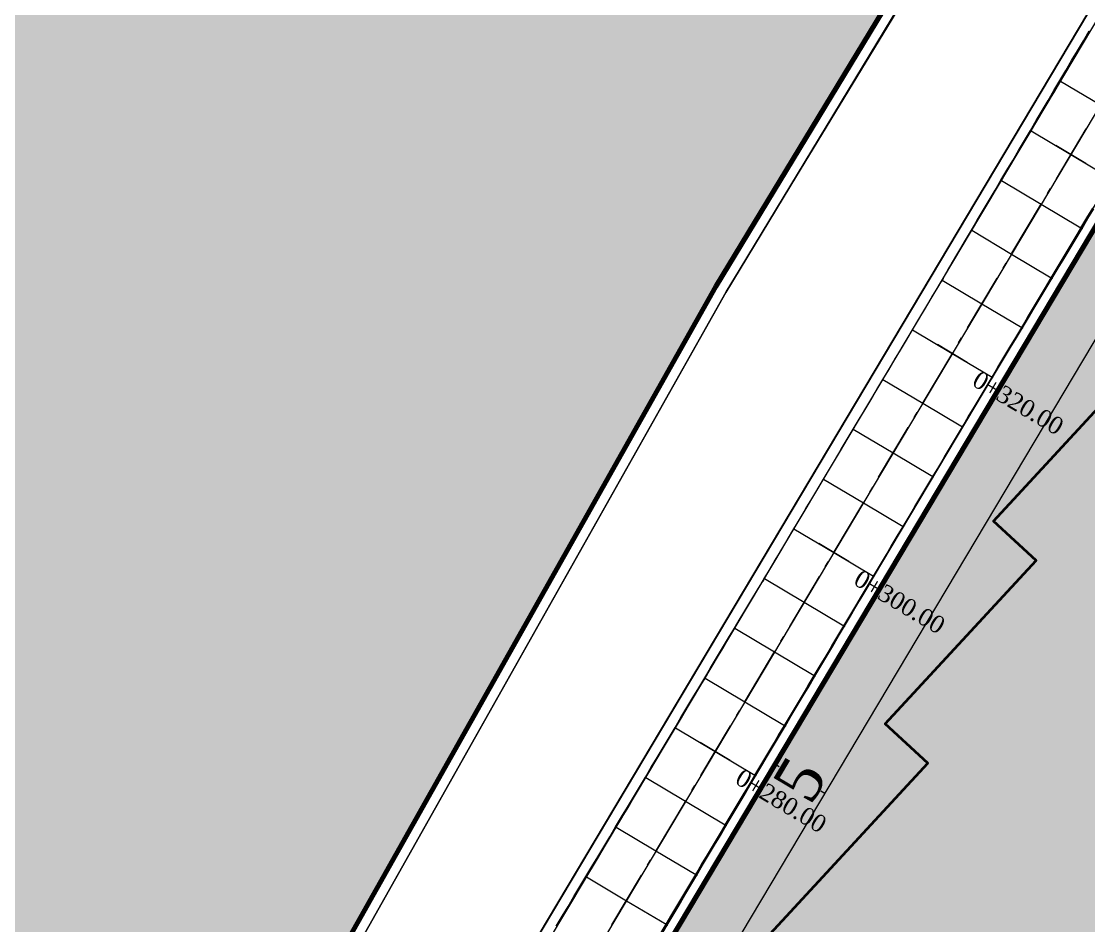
# Model space of a CAD drawing. Header units: metres. Extents: x 478603 to 489313, y 4282657 to 4289463.
# Drawn here: x 479898.4 to 479990.6, y 4286966.4 to 4287044.4 of the extents above; entities that cross this region are included whole.
import ezdxf

# ---------------------------------------------------------------- set-up
doc = ezdxf.new("R2010")
doc.units = ezdxf.units.M
for name, color, linetype, lineweight in [('ADAKENARI', 18, 'Continuous', 0), ('EKS_5', 5, 'Continuous', 0), ('EKSENLER', 3, 'Continuous', 0), ('HDA_5', 30, 'Continuous', 0), ('HDO_5', 30, 'Continuous', 0), ('KALDIRIM', 11, 'Continuous', 0), ('KDO_5', 150, 'Continuous', 20), ('KYA_5', 1, 'Continuous', 20), ('KYO_5', 1, 'Continuous', 20), ('PARSEL_ALAN', 254, 'Continuous', 0), ('PARSEL_SERA_ALAN', 9, 'Continuous', 40), ('PL_ALİNMAN', 1, 'Continuous', 0), ('PL_ENKESIT', 1, 'Continuous', 0), ('PL_KM', 4, 'Continuous', 0), ('PL_KMYAZI', 30, 'Continuous', 0), ('REFUJ', 63, 'Continuous', 0), ('REVIZE_ONERI_KAM_SNR', 9, 'Continuous', 0), ('ROL_CEPHE', 1, 'Continuous', 0), ('SEV_KYA_HDA', 3, 'Continuous', 0), ('SEV_KYO_HDO', 3, 'Continuous', 0), ('SEV_YKO_KDO', 3, 'Continuous', 0), ('SNR_PLANONAMAA', 233, 'Continuous', 0), ('SNR_YAPIYAK', 18, 'Continuous', 0), ('YKA_5', 33, 'Continuous', 0), ('YKO_5', 33, 'Continuous', 0)]:
    doc.layers.add(name, color=color, linetype=linetype, lineweight=lineweight)
doc.styles.get("Standard").update_dxf_attribs({"font": 'times.ttf'})

msp = doc.modelspace()

# ---------------------------------------------------------------- hatches: boundary and pattern name
at = {"layer": 'PARSEL_ALAN'}
msp.add_hatch(color=256, dxfattribs=at).paths.add_polyline_path([(479971.142, 4286804.883), (479900.346, 4286874.278), (480024.642, 4287082.966), (480032.451, 4287096.078), (480142.648, 4286990.601)])
at = {"layer": 'PARSEL_SERA_ALAN'}
msp.add_hatch(color=256, dxfattribs=at).paths.add_polyline_path([(479913.211, 4286882.18), (479926.237, 4286896.285), (479922.564, 4286899.677), (479935.59, 4286913.783), (479931.917, 4286917.175), (479951.456, 4286938.333), (479947.783, 4286941.725), (479960.809, 4286955.831), (479957.135, 4286959.223), (479976.674, 4286980.381), (479973.001, 4286983.773), (479986.027, 4286997.879), (479982.354, 4287001.271), (480001.893, 4287022.429), (479998.22, 4287025.821), (480011.246, 4287039.926), (480007.572, 4287043.319), (480027.111, 4287064.477), (480023.438, 4287067.869), (480036.464, 4287081.974), (480135.643, 4286990.385), (479972.818, 4286814.067), (479958.124, 4286827.636), (479906.698, 4286875.127)])
at = {"layer": 'REVIZE_ONERI_KAM_SNR'}
msp.add_hatch(color=256, dxfattribs=at).paths.add_polyline_path([(480391.367, 4287736.669), (479958.383, 4287021.549), (479846.658, 4286823.222), (479817.89, 4286807.315), (479678.542, 4286593.142), (479667.017, 4286563.363), (479171.867, 4285664.491), (479060.048, 4285423.503), (478955.18, 4285211.94), (478971.566, 4285181.441), (478973.577, 4285138.063), (478896.826, 4284994.408), (478884.265, 4284953.22), (478871.378, 4284822.15), (478829.635, 4284818.294), (478829.635, 4284859.395), (478806.788, 4284865.484), (478716.868, 4284674.346), (478705.555, 4284645.226), (478602.858, 4284697.153), (478665.092, 4284834.557), (478661.843, 4284859.589), (478721.272, 4284982.029), (478734.091, 4284989.859), (478857.784, 4285241.35), (478838.864, 4285277.85), (478831.672, 4285382.601), (478866.605, 4285387.386), (478882.649, 4285289.089), (479341.441, 4286225.895), (479492.419, 4286515.34), (479668.688, 4286852.714), (479834.72, 4287134.358), (480316.151, 4287820.508), (480353.749, 4287856.55), (480321.391, 4287969.422), (480358.639, 4287985.063), (480384.472, 4287906.347), (480463.863, 4288018.438), (480598.658, 4288207.438), (480775.091, 4288481.279), (480856.22, 4288581.77), (481195.87, 4289025.916), (481277.924, 4288967.093), (481191.325, 4288856.625), (480684.777, 4288177.967), (480420.914, 4287781.108), (480447.152, 4287667.529), (480456.56, 4287584.456), (480422.309, 4287581.553), (480417.605, 4287623.09), (480404.486, 4287679.879)])

# ---------------------------------------------------------------- linework, layer by layer
at = {"layer": 'ADAKENARI', "lineweight": 200}
for p, q in [((480391.367, 4287736.669), (479958.383, 4287021.549)), ((479861.071, 4286808.338), (480032.451, 4287096.078)), ((479958.383, 4287021.549), (479846.658, 4286823.222))]:
    msp.add_line(p, q, dxfattribs=at)
at = {"layer": 'EKS_5'}
for p in [(479989.03, 4287032.946, 945.206), (479986.471, 4287028.65, 945.496), (479983.912, 4287024.354, 945.786), (479981.354, 4287020.058, 946.074), (479978.795, 4287015.763, 946.279), (479976.237, 4287011.467, 946.349), (479973.678, 4287007.171, 946.285), (479971.119, 4287002.875, 946.089), (479968.561, 4286998.58, 945.843), (479966.002, 4286994.284, 945.597), (479963.444, 4286989.988, 945.351), (479960.885, 4286985.692, 945.106), (479958.327, 4286981.397, 944.86), (479955.768, 4286977.101, 944.614), (479953.209, 4286972.805, 944.368), (479950.651, 4286968.509, 944.123)]:
    msp.add_point(p, dxfattribs=at)
at = {"layer": 'EKSENLER'}
msp.add_line((480029.259, 4287100.49), (479857.298, 4286811.773), dxfattribs=at)
at = {"layer": 'HDA_5'}
msp.add_polyline3d([(479953.575, 4286965.604, 943.944), (479954.087, 4286966.463, 943.993), (479954.598, 4286967.322, 944.042), (479955.11, 4286968.181, 944.091), (479955.622, 4286969.04, 944.14), (479956.134, 4286969.899, 944.189), (479956.645, 4286970.758, 944.239), (479957.157, 4286971.618, 944.288), (479957.669, 4286972.477, 944.337), (479958.181, 4286973.336, 944.386), (479958.693, 4286974.195, 944.435), (479959.204, 4286975.054, 944.484), (479959.716, 4286975.913, 944.533), (479960.228, 4286976.772, 944.583), (479960.74, 4286977.631, 944.632), (479961.251, 4286978.491, 944.681), (479961.763, 4286979.35, 944.73), (479962.275, 4286980.209, 944.779), (479962.787, 4286981.068, 944.828), (479963.299, 4286981.927, 944.877), (479963.81, 4286982.786, 944.927), (479964.322, 4286983.645, 944.976), (479964.834, 4286984.504, 945.025), (479965.346, 4286985.363, 945.074), (479965.857, 4286986.223, 945.123), (479966.369, 4286987.082, 945.172), (479966.881, 4286987.941, 945.221), (479967.393, 4286988.8, 945.271), (479967.905, 4286989.659, 945.32), (479968.416, 4286990.518, 945.369), (479968.928, 4286991.377, 945.418), (479969.44, 4286992.236, 945.467), (479969.952, 4286993.096, 945.516), (479970.463, 4286993.955, 945.565), (479970.975, 4286994.814, 945.615), (479971.487, 4286995.673, 945.664), (479971.999, 4286996.532, 945.713), (479972.511, 4286997.391, 945.762), (479973.022, 4286998.25, 945.811), (479973.534, 4286999.109, 945.86), (479974.046, 4286999.968, 945.91), (479974.558, 4287000.828, 945.959), (479975.069, 4287001.687, 945.998), (479975.581, 4287002.546, 946.037), (479976.093, 4287003.405, 946.077), (479976.605, 4287004.264, 946.116), (479977.117, 4287005.123, 946.155), (479977.628, 4287005.982, 946.168), (479978.14, 4287006.841, 946.181), (479978.652, 4287007.701, 946.194), (479979.164, 4287008.56, 946.207), (479979.675, 4287009.419, 946.219), (479980.187, 4287010.278, 946.205), (479980.699, 4287011.137, 946.191), (479981.211, 4287011.996, 946.177), (479981.723, 4287012.855, 946.163), (479982.234, 4287013.714, 946.149), (479982.746, 4287014.573, 946.108), (479983.258, 4287015.433, 946.067), (479983.77, 4287016.292, 946.026), (479984.281, 4287017.151, 945.985), (479984.793, 4287018.01, 945.944), (479985.305, 4287018.869, 945.886), (479985.817, 4287019.728, 945.829), (479986.329, 4287020.587, 945.771), (479986.84, 4287021.446, 945.713), (479987.352, 4287022.306, 945.656), (479987.864, 4287023.165, 945.598), (479988.376, 4287024.024, 945.54), (479988.888, 4287024.883, 945.482), (479989.399, 4287025.742, 945.424), (479989.911, 4287026.601, 945.366), (479990.423, 4287027.46, 945.308), (479990.935, 4287028.319, 945.25)], dxfattribs=at)
for p in [(479989.911, 4287026.601, 945.366), (479987.352, 4287022.306, 945.656), (479984.793, 4287018.01, 945.944), (479982.234, 4287013.714, 946.149), (479979.675, 4287009.419, 946.219), (479977.117, 4287005.123, 946.155), (479974.558, 4287000.828, 945.959), (479971.999, 4286996.532, 945.713), (479969.44, 4286992.236, 945.467), (479966.881, 4286987.941, 945.221), (479964.322, 4286983.645, 944.976), (479961.763, 4286979.35, 944.73), (479959.204, 4286975.054, 944.484), (479956.645, 4286970.758, 944.239), (479954.087, 4286966.463, 943.993)]:
    msp.add_point(p, dxfattribs=at)
at = {"layer": 'HDO_5'}
for points in [[(479978.736, 4287023.499, 945.949), (479980.467, 4287026.406, 945.656), (479980.979, 4287027.265, 945.598), (479981.491, 4287028.125, 945.54), (479982.002, 4287028.984, 945.482), (479982.514, 4287029.843, 945.424), (479983.026, 4287030.702, 945.366), (479983.538, 4287031.561, 945.308), (479984.049, 4287032.42, 945.25), (479984.561, 4287033.279, 945.192), (479985.073, 4287034.139, 945.134), (479985.584, 4287034.998, 945.076), (479986.096, 4287035.857, 945.019), (479986.608, 4287036.716, 944.961), (479987.12, 4287037.575, 944.903), (479987.631, 4287038.434, 944.845), (479988.143, 4287039.294, 944.787), (479988.655, 4287040.153, 944.729), (479989.166, 4287041.012, 944.671), (479989.678, 4287041.871, 944.613), (479990.19, 4287042.73, 944.555), (479990.702, 4287043.589, 944.497)], [(479944.647, 4286966.265, 943.747), (479945.159, 4286967.125, 943.796), (479945.67, 4286967.984, 943.845), (479946.182, 4286968.843, 943.894), (479946.694, 4286969.702, 943.943), (479947.206, 4286970.561, 943.993), (479947.717, 4286971.42, 944.042), (479948.229, 4286972.28, 944.091), (479948.741, 4286973.139, 944.14), (479949.252, 4286973.998, 944.189), (479949.764, 4286974.857, 944.238), (479950.276, 4286975.716, 944.287), (479950.788, 4286976.575, 944.337), (479951.299, 4286977.434, 944.386), (479951.811, 4286978.294, 944.435), (479952.323, 4286979.153, 944.484), (479952.834, 4286980.012, 944.533), (479953.346, 4286980.871, 944.582), (479953.858, 4286981.73, 944.631), (479954.37, 4286982.589, 944.681), (479954.881, 4286983.449, 944.73), (479955.393, 4286984.308, 944.779), (479955.905, 4286985.167, 944.828), (479956.416, 4286986.026, 944.877), (479956.928, 4286986.885, 944.926), (479957.44, 4286987.744, 944.976), (479957.952, 4286988.603, 945.025), (479958.463, 4286989.463, 945.074), (479958.975, 4286990.322, 945.123), (479959.487, 4286991.181, 945.172), (479959.999, 4286992.04, 945.221), (479961.313, 4286994.248, 945.427)]]:
    msp.add_polyline3d(points, dxfattribs=at)
for p in [(479988.143, 4287039.294, 944.787), (479985.584, 4287034.998, 945.076), (479983.026, 4287030.702, 945.366), (479980.467, 4287026.406, 945.656), (479959.999, 4286992.04, 945.221), (479957.44, 4286987.744, 944.976), (479954.881, 4286983.449, 944.73), (479952.323, 4286979.153, 944.484), (479949.764, 4286974.857, 944.238), (479947.206, 4286970.561, 943.993)]:
    msp.add_point(p, dxfattribs=at)
at = {"layer": 'KALDIRIM'}
for p, q in [((479854.183, 4286814.36), (480371.622, 4287683.12)), ((480032.696, 4287098.443), (479860.413, 4286809.187))]:
    msp.add_line(p, q, dxfattribs=at)
at = {"layer": 'KDO_5'}
msp.add_polyline3d([(479962.481, 4286996.189, 945.509), (479962.44, 4286996.121, 945.488), (479962.405, 4286996.061, 945.471), (479962.386, 4286996.029, 945.461), (479962.413, 4286996.075, 945.448), (479962.565, 4286996.331, 945.372), (479962.948, 4286996.975, 945.382), (479963.456, 4286997.828, 945.396), (479964.008, 4286998.755, 945.41), (479964.571, 4286999.7, 945.426), (479965.123, 4287000.627, 945.44), (479965.651, 4287001.514, 945.467), (479966.163, 4287002.374, 945.492), (479966.669, 4287003.225, 945.518), (479967.175, 4287004.073, 945.543), (479967.681, 4287004.923, 945.568), (479968.191, 4287005.779, 945.604), (479968.702, 4287006.638, 945.639), (479969.214, 4287007.498, 945.675), (479969.727, 4287008.359, 945.711), (479970.239, 4287009.219, 945.746), (479970.752, 4287010.08, 945.762), (479971.265, 4287010.94, 945.778), (479971.777, 4287011.8, 945.793), (479972.288, 4287012.659, 945.809), (479972.798, 4287013.515, 945.824), (479973.305, 4287014.366, 945.84), (479973.811, 4287015.214, 945.855), (479974.318, 4287016.065, 945.87), (479974.83, 4287016.925, 945.886), (479975.357, 4287017.81, 945.902), (479975.912, 4287018.741, 945.906), (479976.476, 4287019.688, 945.91), (479977.029, 4287020.615, 945.914), (479977.537, 4287021.467, 945.918), (479977.917, 4287022.106, 945.921), (479978.062, 4287022.348, 945.955), (479978.078, 4287022.376, 945.959), (479978.048, 4287022.325, 945.967), (479978.001, 4287022.246, 945.978), (479977.948, 4287022.157, 945.991)], dxfattribs=at)
for p in [(479977.917, 4287022.106, 945.921), (479975.357, 4287017.81, 945.902), (479972.798, 4287013.515, 945.824), (479970.239, 4287009.219, 945.746), (479967.681, 4287004.923, 945.568), (479965.123, 4287000.627, 945.44), (479962.565, 4286996.331, 945.372)]:
    msp.add_point(p, dxfattribs=at)
at = {"layer": 'KYA_5'}
msp.add_polyline3d([(479953.674, 4286965.545, 945.091), (479954.185, 4286966.405, 945.134), (479954.694, 4286967.265, 945.153), (479955.203, 4286968.126, 945.173), (479955.712, 4286968.986, 945.192), (479956.222, 4286969.847, 945.212), (479956.731, 4286970.708, 945.231), (479957.24, 4286971.568, 945.257), (479957.75, 4286972.429, 945.282), (479958.26, 4286973.289, 945.307), (479958.769, 4286974.149, 945.333), (479959.279, 4286975.009, 945.358), (479959.79, 4286975.869, 945.392), (479960.3, 4286976.729, 945.425), (479960.811, 4286977.589, 945.459), (479961.321, 4286978.449, 945.493), (479961.832, 4286979.309, 945.527), (479962.342, 4286980.169, 945.56), (479962.853, 4286981.029, 945.594), (479963.363, 4286981.889, 945.627), (479963.873, 4286982.749, 945.661), (479964.384, 4286983.608, 945.695), (479964.894, 4286984.468, 945.729), (479965.405, 4286985.328, 945.764), (479965.915, 4286986.188, 945.799), (479966.426, 4286987.048, 945.834), (479966.937, 4286987.908, 945.868), (479967.447, 4286988.767, 945.904), (479967.958, 4286989.627, 945.94), (479968.469, 4286990.487, 945.976), (479968.98, 4286991.347, 946.012), (479969.49, 4286992.207, 946.048), (479969.999, 4286993.068, 946.057), (479970.507, 4286993.929, 946.066), (479971.015, 4286994.79, 946.075), (479971.523, 4286995.651, 946.084), (479972.031, 4286996.513, 946.093), (479972.54, 4286997.374, 946.11), (479973.049, 4286998.235, 946.127), (479973.558, 4286999.095, 946.144), (479974.067, 4286999.956, 946.16), (479974.576, 4287000.816, 946.177), (479975.087, 4287001.676, 946.211), (479975.599, 4287002.536, 946.245), (479976.11, 4287003.395, 946.278), (479976.622, 4287004.254, 946.312), (479977.133, 4287005.113, 946.346), (479977.644, 4287005.973, 946.351), (479978.155, 4287006.833, 946.357), (479978.666, 4287007.692, 946.363), (479979.177, 4287008.552, 946.369), (479979.689, 4287009.411, 946.375), (479980.202, 4287010.269, 946.388), (479980.716, 4287011.127, 946.401), (479981.23, 4287011.985, 946.415), (479981.744, 4287012.842, 946.428), (479982.26, 4287013.699, 946.442), (479982.776, 4287014.556, 946.462), (479983.293, 4287015.412, 946.482), (479983.81, 4287016.268, 946.502), (479984.328, 4287017.123, 946.523), (479984.845, 4287017.979, 946.543), (479985.362, 4287018.835, 946.539), (479985.878, 4287019.692, 946.536), (479986.395, 4287020.548, 946.532), (479986.911, 4287021.404, 946.529), (479987.427, 4287022.261, 946.525), (479987.941, 4287023.119, 946.492), (479988.455, 4287023.976, 946.459), (479988.969, 4287024.834, 946.425), (479989.483, 4287025.692, 946.392), (479989.996, 4287026.55, 946.359), (479990.511, 4287027.408, 946.337), (479991.025, 4287028.265, 946.315)], dxfattribs=at)
for p in [(479989.996, 4287026.55, 946.359), (479987.427, 4287022.261, 946.525), (479984.845, 4287017.979, 946.543), (479982.26, 4287013.699, 946.442), (479979.689, 4287009.411, 946.375), (479977.133, 4287005.113, 946.346), (479974.576, 4287000.816, 946.177), (479972.031, 4286996.513, 946.093), (479969.49, 4286992.207, 946.048), (479966.937, 4286987.908, 945.868), (479964.384, 4286983.608, 945.695), (479961.832, 4286979.309, 945.527), (479959.279, 4286975.009, 945.358), (479956.731, 4286970.708, 945.231), (479954.185, 4286966.405, 945.134)]:
    msp.add_point(p, dxfattribs=at)
at = {"layer": 'KYO_5'}
for points in [[(479977.948, 4287022.157, 945.991), (479978.447, 4287023.008, 945.964), (479978.947, 4287023.859, 945.938), (479979.447, 4287024.71, 945.911), (479979.947, 4287025.562, 945.885), (479980.45, 4287026.417, 945.858), (479980.956, 4287027.275, 945.835), (479981.465, 4287028.136, 945.813), (479981.974, 4287028.998, 945.79), (479982.484, 4287029.86, 945.767), (479982.993, 4287030.721, 945.744), (479983.502, 4287031.583, 945.724), (479984.011, 4287032.444, 945.704), (479984.519, 4287033.305, 945.684), (479985.027, 4287034.166, 945.664), (479985.536, 4287035.027, 945.644), (479986.044, 4287035.888, 945.629), (479986.551, 4287036.75, 945.614), (479987.059, 4287037.611, 945.6), (479987.567, 4287038.473, 945.585), (479988.076, 4287039.334, 945.57), (479988.585, 4287040.194, 945.531), (479989.096, 4287041.054, 945.491), (479989.606, 4287041.914, 945.451), (479990.116, 4287042.774, 945.411), (479990.626, 4287043.634, 945.371)], [(479944.591, 4286966.299, 944.402), (479945.103, 4286967.158, 944.44), (479945.615, 4286968.017, 944.479), (479946.128, 4286968.875, 944.517), (479946.641, 4286969.734, 944.556), (479947.154, 4286970.592, 944.594), (479947.668, 4286971.45, 944.609), (479948.183, 4286972.307, 944.625), (479948.698, 4286973.164, 944.64), (479949.213, 4286974.022, 944.655), (479949.727, 4286974.879, 944.67), (479950.241, 4286975.737, 944.698), (479950.755, 4286976.595, 944.726), (479951.268, 4286977.453, 944.753), (479951.782, 4286978.311, 944.781), (479952.295, 4286979.169, 944.809), (479952.808, 4286980.028, 944.848), (479953.321, 4286980.886, 944.887), (479953.833, 4286981.745, 944.926), (479954.346, 4286982.604, 944.965), (479954.858, 4286983.463, 945.004), (479955.369, 4286984.322, 945.059), (479955.879, 4286985.181, 945.114), (479956.39, 4286986.041, 945.169), (479956.901, 4286986.9, 945.224), (479957.414, 4286987.76, 945.279), (479957.929, 4286988.62, 945.29), (479958.446, 4286989.48, 945.301), (479958.962, 4286990.34, 945.312), (479959.478, 4286991.196, 945.324), (479959.989, 4286992.046, 945.335), (479960.492, 4286992.882, 945.37), (479960.991, 4286993.712, 945.405), (479961.488, 4286994.538, 945.439), (479961.985, 4286995.364, 945.474), (479962.481, 4286996.189, 945.509)]]:
    msp.add_polyline3d(points, dxfattribs=at)
for p in [(479988.076, 4287039.334, 945.57), (479985.536, 4287035.027, 945.644), (479982.993, 4287030.721, 945.744), (479980.45, 4287026.417, 945.858), (479959.989, 4286992.046, 945.335), (479957.414, 4286987.76, 945.279), (479954.858, 4286983.463, 945.004), (479952.295, 4286979.169, 944.809), (479949.727, 4286974.879, 944.67), (479947.154, 4286970.592, 944.594)]:
    msp.add_point(p, dxfattribs=at)
at = {"layer": 'PARSEL_ALAN'}
for points in [[(479971.142, 4286804.883, 942.48), (479900.346, 4286874.278, 938.919), (480024.642, 4287082.966, 941.983), (480032.451, 4287096.078, 941.81), (480142.648, 4286990.601, 956.037), (479971.142, 4286804.883, 942.48)], [(479971.142, 4286804.883, 0), (479900.346, 4286874.278, 0), (480024.642, 4287082.966, 0), (480032.451, 4287096.078, 0), (480142.648, 4286990.601, 0), (479971.142, 4286804.883, 0)]]:
    msp.add_polyline3d(points, close=True, dxfattribs=at)
at = {"layer": 'PARSEL_SERA_ALAN'}
msp.add_polyline3d([(479922.564, 4286899.677, 0), (479935.59, 4286913.783, 0), (479931.917, 4286917.175, 0), (479951.456, 4286938.333, 0), (479947.783, 4286941.725, 0), (479960.809, 4286955.831, 0), (479957.135, 4286959.223, 0), (479976.674, 4286980.381, 0), (479973.001, 4286983.773, 0), (479986.027, 4286997.879, 0), (479982.354, 4287001.271, 0), (480001.893, 4287022.429, 0), (479998.22, 4287025.821, 0), (480011.246, 4287039.926, 0), (480007.572, 4287043.319, 0), (480027.111, 4287064.477, 0), (480023.438, 4287067.869, 0), (480036.464, 4287081.974, 0), (480135.643, 4286990.385, 0), (479972.818, 4286814.067, 0)], dxfattribs=at)
msp.add_polyline3d([(479922.564, 4286899.677, 0), (479935.59, 4286913.783, 0), (479931.917, 4286917.175, 0), (479951.456, 4286938.333, 0), (479947.783, 4286941.725, 0), (479960.809, 4286955.831, 0), (479957.135, 4286959.223, 0), (479976.674, 4286980.381, 0), (479973.001, 4286983.773, 0), (479986.027, 4286997.879, 0), (479982.354, 4287001.271, 0), (480001.893, 4287022.429, 0), (479998.22, 4287025.821, 0), (480011.246, 4287039.926, 0), (480007.572, 4287043.319, 0), (480027.111, 4287064.477, 0), (480023.438, 4287067.869, 0), (480036.464, 4287081.974, 0), (480135.643, 4286990.385, 0), (479972.818, 4286814.067, 0)], dxfattribs=at)
at = {"layer": 'PL_ALİNMAN'}
for p, q in [((479987.786, 4287030.858), (479990.344, 4287035.153)), ((479987.018, 4287029.569), (479987.274, 4287029.998)), ((479983.948, 4287024.414), (479986.507, 4287028.71)), ((479983.18, 4287023.125), (479983.436, 4287023.555)), ((479980.11, 4287017.97), (479982.669, 4287022.266)), ((479979.342, 4287016.682), (479979.598, 4287017.111)), ((479976.272, 4287011.527), (479978.831, 4287015.822)), ((479975.505, 4287010.238), (479975.76, 4287010.667)), ((479972.434, 4287005.083), (479974.993, 4287009.379)), ((479971.667, 4287003.794), (479971.923, 4287004.224)), ((479968.596, 4286998.639), (479971.155, 4287002.935)), ((479967.829, 4286997.351), (479968.085, 4286997.78)), ((479964.759, 4286992.196), (479967.317, 4286996.491)), ((479963.991, 4286990.907), (479964.247, 4286991.336)), ((479960.921, 4286985.752), (479963.479, 4286990.048)), ((479960.153, 4286984.463), (479960.409, 4286984.893)), ((479957.083, 4286979.308), (479959.641, 4286983.604)), ((479956.315, 4286978.02), (479956.571, 4286978.449)), ((479953.245, 4286972.865), (479955.803, 4286977.16)), ((479952.477, 4286971.576), (479952.733, 4286972.006)), ((479949.407, 4286966.421), (479951.966, 4286970.717))]:
    msp.add_line(p, q, dxfattribs=at)
at = {"layer": 'PL_ENKESIT'}
for points in [[(479988.076, 4287039.334, 945.57), (479988.143, 4287039.294, 944.787), (479988.152, 4287039.288, 944.837), (479991.588, 4287037.242, 944.917), (479995.02, 4287035.197, 944.837), (479995.029, 4287035.192, 944.787), (479995.16, 4287035.114, 946.308)], [(479985.536, 4287035.027, 945.644), (479985.584, 4287034.998, 945.076), (479985.593, 4287034.993, 945.126), (479989.03, 4287032.946, 945.206), (479992.461, 4287030.902, 945.127), (479992.47, 4287030.897, 945.077), (479992.571, 4287030.837, 946.249)], [(479982.993, 4287030.721, 945.744), (479983.026, 4287030.702, 945.366), (479983.034, 4287030.697, 945.416), (479986.471, 4287028.65, 945.496), (479989.902, 4287026.606, 945.416), (479989.911, 4287026.601, 945.366), (479989.996, 4287026.55, 946.359)], [(479980.45, 4287026.417, 945.858), (479980.467, 4287026.406, 945.656), (479980.476, 4287026.401, 945.706), (479983.912, 4287024.354, 945.786), (479987.344, 4287022.311, 945.706), (479987.352, 4287022.306, 945.656), (479987.427, 4287022.261, 946.525)], [(479977.917, 4287022.106, 945.921), (479977.917, 4287022.105, 945.994), (479981.354, 4287020.058, 946.074), (479984.785, 4287018.015, 945.994), (479984.793, 4287018.01, 945.944), (479984.845, 4287017.979, 946.543)], [(479975.357, 4287017.81, 945.902), (479975.359, 4287017.81, 946.199), (479978.795, 4287015.763, 946.279), (479982.226, 4287013.719, 946.199), (479982.234, 4287013.714, 946.149), (479982.26, 4287013.699, 946.442)], [(479972.798, 4287013.515, 945.824), (479972.8, 4287013.514, 946.269), (479976.237, 4287011.467, 946.349), (479979.667, 4287009.424, 946.269), (479979.675, 4287009.419, 946.219), (479979.689, 4287009.411, 946.375)], [(479970.239, 4287009.219, 945.746), (479970.241, 4287009.218, 946.205), (479973.678, 4287007.171, 946.285), (479977.108, 4287005.128, 946.206), (479977.117, 4287005.123, 946.155), (479977.133, 4287005.113, 946.346)], [(479967.681, 4287004.923, 945.568), (479967.683, 4287004.922, 946.009), (479971.119, 4287002.875, 946.089), (479974.549, 4287000.833, 946.009), (479974.558, 4287000.828, 945.959), (479974.576, 4287000.816, 946.177)], [(479965.123, 4287000.627, 945.44), (479965.124, 4287000.627, 945.763), (479968.561, 4286998.58, 945.843), (479971.99, 4286996.537, 945.763), (479971.999, 4286996.532, 945.713), (479972.031, 4286996.513, 946.093)], [(479962.565, 4286996.331, 945.372), (479962.566, 4286996.331, 945.517), (479966.002, 4286994.284, 945.597), (479969.431, 4286992.242, 945.517), (479969.44, 4286992.236, 945.467), (479969.49, 4286992.207, 946.048)], [(479959.989, 4286992.046, 945.335), (479959.999, 4286992.04, 945.221), (479960.007, 4286992.035, 945.271), (479963.444, 4286989.988, 945.351), (479966.872, 4286987.946, 945.271), (479966.881, 4286987.941, 945.221), (479966.937, 4286987.908, 945.868)], [(479957.414, 4286987.76, 945.279), (479957.44, 4286987.744, 944.976), (479957.449, 4286987.739, 945.026), (479960.885, 4286985.692, 945.106), (479964.314, 4286983.65, 945.026), (479964.322, 4286983.645, 944.976), (479964.384, 4286983.608, 945.695)], [(479954.858, 4286983.463, 945.004), (479954.881, 4286983.449, 944.73), (479954.89, 4286983.443, 944.78), (479958.327, 4286981.397, 944.86), (479961.755, 4286979.355, 944.78), (479961.763, 4286979.35, 944.73), (479961.832, 4286979.309, 945.527)], [(479952.295, 4286979.169, 944.809), (479952.323, 4286979.153, 944.484), (479952.331, 4286979.148, 944.534), (479955.768, 4286977.101, 944.614), (479959.196, 4286975.059, 944.534), (479959.204, 4286975.054, 944.484), (479959.279, 4286975.009, 945.358)], [(479949.727, 4286974.879, 944.67), (479949.764, 4286974.857, 944.238), (479949.773, 4286974.852, 944.288), (479953.209, 4286972.805, 944.368), (479956.637, 4286970.764, 944.289), (479956.645, 4286970.758, 944.239), (479956.731, 4286970.708, 945.231)], [(479947.154, 4286970.592, 944.594), (479947.206, 4286970.561, 943.993), (479947.214, 4286970.556, 944.043), (479950.651, 4286968.509, 944.123), (479954.078, 4286966.468, 944.043), (479954.087, 4286966.463, 943.993), (479954.185, 4286966.405, 945.134)]]:
    msp.add_polyline3d(points, dxfattribs=at)
at = {"layer": 'PL_KM'}
for p, q in [((479990.318, 4287032.178), (479987.741, 4287033.713)), ((479980.084, 4287014.995), (479977.507, 4287016.53)), ((479969.85, 4286997.812), (479967.272, 4286999.347)), ((479959.615, 4286980.629), (479957.038, 4286982.164))]:
    msp.add_line(p, q, dxfattribs=at)
at = {"layer": 'REFUJ'}
for p, q in [((480350.022, 4287666.453), (479959.246, 4287021.044)), ((479853.404, 4286815.007), (480357.769, 4287661.816)), ((479959.246, 4287021.044), (479847.529, 4286822.731))]:
    msp.add_line(p, q, dxfattribs=at)
for points in [[(479959.246, 4287021.044, 0), (480350.022, 4287666.453, 0)], [(480357.769, 4287661.816, 0), (479853.404, 4286815.007, 0), (479808.014, 4286775.027, 0), (479806.265, 4286772.944, 0), (479806.02, 4286772.638, 0), (479805.72, 4286772.385, 0), (479805.376, 4286772.196, 0), (479805.002, 4286772.078, 0), (479804.613, 4286772.035, 0), (479804.222, 4286772.068, 0), (479803.845, 4286772.177, 0), (479803.497, 4286772.358, 0), (479800.271, 4286774.733, 0), (479799.964, 4286774.978, 0), (479799.712, 4286775.278, 0), (479799.523, 4286775.621, 0), (479799.405, 4286775.995, 0), (479799.361, 4286776.385, 0), (479799.395, 4286776.776, 0), (479799.504, 4286777.152, 0), (479799.685, 4286777.5, 0), (479818.593, 4286806.561, 0), (479847.378, 4286822.478, 0)]]:
    msp.add_polyline3d(points, dxfattribs=at)
at = {"layer": 'REVIZE_ONERI_KAM_SNR'}
for points in [[(480684.777, 4288177.967, 0), (480420.914, 4287781.108, 0), (480447.152, 4287667.529, 0), (480456.56, 4287584.456, 0), (480422.309, 4287581.553, 0), (480417.605, 4287623.09, 0), (480404.486, 4287679.879, 0), (480391.367, 4287736.669, 0), (479958.383, 4287021.549, 0), (479846.658, 4286823.222, 0), (479817.89, 4286807.315, 0), (479678.542, 4286593.142, 0), (479667.017, 4286563.363, 0), (479667.017, 4286563.363, 0), (479171.867, 4285664.491, 0)], [(480684.777, 4288177.967, 0), (480420.914, 4287781.108, 0), (480447.152, 4287667.529, 0), (480456.56, 4287584.456, 0), (480422.309, 4287581.553, 0), (480417.605, 4287623.09, 0), (480404.486, 4287679.879, 0), (480391.367, 4287736.669, 0), (480391.367, 4287736.669, 0), (479958.383, 4287021.549, 0), (479846.658, 4286823.222, 0), (479817.89, 4286807.315, 0), (479678.542, 4286593.142, 0), (479667.017, 4286563.363, 0), (479171.867, 4285664.491, 0)], [(480684.777, 4288177.967, 0), (480420.914, 4287781.108, 0), (480447.152, 4287667.529, 0), (480456.56, 4287584.456, 0), (480422.309, 4287581.553, 0), (480417.605, 4287623.09, 0), (480404.486, 4287679.879, 0), (480391.367, 4287736.669, 0), (480391.367, 4287736.669, 0), (479958.383, 4287021.549, 0), (479846.658, 4286823.222, 0), (479817.89, 4286807.315, 0), (479678.542, 4286593.142, 0), (479667.017, 4286563.363, 0), (479171.867, 4285664.491, 0)]]:
    msp.add_polyline3d(points, dxfattribs=at)
at = {"layer": 'ROL_CEPHE'}
for p, q in [((479963.499, 4286980.311), (479963.843, 4286980.106)), ((479967.795, 4286977.752), (479967.452, 4286977.957))]:
    msp.add_line(p, q, dxfattribs=at)
at = {"layer": 'SEV_KYA_HDA'}
for p, q in [((479990.511, 4287027.408, 946.337), (479990.423, 4287027.46, 945.308)), ((479989.483, 4287025.692, 946.392), (479989.441, 4287025.717, 945.908)), ((479988.455, 4287023.976, 946.459), (479988.376, 4287024.024, 945.54)), ((479987.427, 4287022.261, 946.525), (479987.39, 4287022.283, 946.09)), ((479986.395, 4287020.548, 946.532), (479986.329, 4287020.587, 945.771)), ((479985.362, 4287018.835, 946.539), (479985.333, 4287018.852, 946.213)), ((479984.328, 4287017.123, 946.523), (479984.281, 4287017.151, 945.985)), ((479983.293, 4287015.412, 946.482), (479983.275, 4287015.422, 946.275)), ((479982.26, 4287013.699, 946.442), (479982.234, 4287013.714, 946.149)), ((479981.23, 4287011.985, 946.415), (479981.22, 4287011.99, 946.296)), ((479980.202, 4287010.269, 946.388), (479980.187, 4287010.278, 946.205)), ((479979.177, 4287008.552, 946.369), (479979.17, 4287008.556, 946.288)), ((479978.155, 4287006.833, 946.357), (479978.14, 4287006.841, 946.181)), ((479977.133, 4287005.113, 946.346), (479977.125, 4287005.118, 946.25)), ((479976.11, 4287003.395, 946.278), (479976.093, 4287003.405, 946.077)), ((479975.087, 4287001.676, 946.211), (479975.078, 4287001.681, 946.104)), ((479974.067, 4286999.956, 946.16), (479974.046, 4286999.968, 945.91)), ((479973.049, 4286998.235, 946.127), (479973.036, 4286998.242, 945.969)), ((479972.031, 4286996.513, 946.093), (479971.999, 4286996.532, 945.713)), ((479971.015, 4286994.79, 946.075), (479970.995, 4286994.802, 945.845)), ((479969.999, 4286993.068, 946.057), (479969.952, 4286993.096, 945.516)), ((479968.98, 4286991.347, 946.012), (479968.954, 4286991.362, 945.715)), ((479967.958, 4286989.627, 945.94), (479967.905, 4286989.659, 945.32)), ((479966.937, 4286987.908, 945.868), (479966.909, 4286987.924, 945.545)), ((479965.915, 4286986.188, 945.799), (479965.857, 4286986.223, 945.123)), ((479964.894, 4286984.468, 945.729), (479964.864, 4286984.486, 945.377)), ((479963.873, 4286982.749, 945.661), (479963.81, 4286982.786, 944.927)), ((479962.853, 4286981.029, 945.594), (479962.82, 4286981.048, 945.211)), ((479961.832, 4286979.309, 945.527), (479961.763, 4286979.35, 944.73)), ((479960.811, 4286977.589, 945.459), (479960.775, 4286977.61, 945.045)), ((479959.79, 4286975.869, 945.392), (479959.716, 4286975.913, 944.533)), ((479958.769, 4286974.149, 945.333), (479958.731, 4286974.172, 944.884)), ((479957.75, 4286972.429, 945.282), (479957.669, 4286972.477, 944.337)), ((479956.731, 4286970.708, 945.231), (479956.688, 4286970.733, 944.735)), ((479955.712, 4286968.986, 945.192), (479955.622, 4286969.04, 944.14)), ((479954.694, 4286967.265, 945.153), (479954.646, 4286967.293, 944.598))]:
    msp.add_line(p, q, dxfattribs=at)
at = {"layer": 'SEV_KYO_HDO'}
for p, q in [((479989.606, 4287041.914, 945.451), (479989.678, 4287041.871, 944.613)), ((479988.585, 4287040.194, 945.531), (479988.62, 4287040.173, 945.13)), ((479987.567, 4287038.473, 945.585), (479987.631, 4287038.434, 944.845)), ((479986.551, 4287036.75, 945.614), (479986.58, 4287036.733, 945.287)), ((479985.536, 4287035.027, 945.644), (479985.584, 4287034.998, 945.076)), ((479984.519, 4287033.304, 945.684), (479984.54, 4287033.292, 945.438)), ((479983.502, 4287031.582, 945.724), (479983.538, 4287031.561, 945.308)), ((479982.484, 4287029.86, 945.767), (479982.499, 4287029.852, 945.596)), ((479981.467, 4287028.139, 945.813), (479981.491, 4287028.125, 945.54)), ((479980.45, 4287026.417, 945.858), (479980.459, 4287026.411, 945.757)), ((479979.436, 4287024.692, 945.912), (479979.444, 4287024.688, 945.829)), ((479961.02, 4286993.76, 945.407), (479961.022, 4286993.758, 945.382)), ((479959.989, 4286992.046, 945.335), (479959.994, 4286992.043, 945.278)), ((479958.958, 4286990.332, 945.312), (479958.975, 4286990.322, 945.123)), ((479957.928, 4286988.618, 945.29), (479957.94, 4286988.611, 945.157)), ((479956.902, 4286986.901, 945.224), (479956.928, 4286986.885, 944.926)), ((479955.88, 4286985.182, 945.114), (479955.892, 4286985.174, 944.971)), ((479954.858, 4286983.463, 945.004), (479954.881, 4286983.449, 944.73)), ((479953.833, 4286981.745, 944.926), (479953.846, 4286981.738, 944.779)), ((479952.808, 4286980.028, 944.848), (479952.834, 4286980.012, 944.533)), ((479951.782, 4286978.311, 944.781), (479951.796, 4286978.302, 944.608)), ((479950.755, 4286976.595, 944.726), (479950.788, 4286976.575, 944.337)), ((479949.727, 4286974.879, 944.67), (479949.746, 4286974.868, 944.454)), ((479948.698, 4286973.164, 944.64), (479948.741, 4286973.139, 944.14)), ((479947.668, 4286971.45, 944.609), (479947.693, 4286971.435, 944.326)), ((479946.641, 4286969.734, 944.556), (479946.694, 4286969.702, 943.943)), ((479945.615, 4286968.017, 944.479), (479945.643, 4286968, 944.162))]:
    msp.add_line(p, q, dxfattribs=at)
at = {"layer": 'SEV_YKO_KDO'}
for p, q in [((479977.406, 4287021.246, 946.035), (479977.405, 4287021.247, 945.917)), ((479976.382, 4287019.528, 946.117), (479976.382, 4287019.528, 946.013)), ((479975.359, 4287017.81, 946.199), (479975.357, 4287017.81, 945.902)), ((479974.335, 4287016.091, 946.227), (479974.334, 4287016.092, 946.049)), ((479973.312, 4287014.373, 946.255), (479973.31, 4287014.374, 945.84)), ((479972.288, 4287012.655, 946.256), (479972.287, 4287012.655, 946.033)), ((479971.265, 4287010.936, 946.231), (479971.263, 4287010.938, 945.777)), ((479970.241, 4287009.218, 946.205), (479970.24, 4287009.219, 945.976)), ((479969.218, 4287007.5, 946.127), (479969.216, 4287007.501, 945.675)), ((479968.195, 4287005.781, 946.048), (479968.194, 4287005.782, 945.826)), ((479967.171, 4287004.063, 945.959), (479967.169, 4287004.064, 945.543)), ((479966.148, 4287002.345, 945.861), (479966.147, 4287002.345, 945.676)), ((479965.124, 4287000.627, 945.763), (479965.123, 4287000.627, 945.44)), ((479964.101, 4286998.908, 945.664), (479964.1, 4286998.909, 945.539)), ((479963.077, 4286997.19, 945.566), (479963.077, 4286997.19, 945.385))]:
    msp.add_line(p, q, dxfattribs=at)
at = {"layer": 'SNR_PLANONAMAA'}
for p, q in [((479959.269, 4287021.086, 942.48), (480219.321, 4287448.138, 942.48)), ((479847.544, 4286822.759, 942.48), (479959.269, 4287021.086, 942.48))]:
    msp.add_line(p, q, dxfattribs=at)
at = {"layer": 'SNR_YAPIYAK'}
msp.add_line((479906.653, 4286875.097, 942.48), (480028.937, 4287080.407, 942.48), dxfattribs=at)
at = {"layer": 'YKA_5'}
msp.add_polyline3d([(479953.566, 4286965.609, 943.994), (479954.078, 4286966.468, 944.043), (479954.59, 4286967.327, 944.092), (479955.101, 4286968.186, 944.141), (479955.613, 4286969.045, 944.19), (479956.125, 4286969.904, 944.239), (479956.637, 4286970.764, 944.289), (479957.149, 4286971.623, 944.338), (479957.66, 4286972.482, 944.387), (479958.172, 4286973.341, 944.436), (479958.684, 4286974.2, 944.485), (479959.196, 4286975.059, 944.534), (479959.707, 4286975.918, 944.583), (479960.219, 4286976.777, 944.633), (479960.731, 4286977.637, 944.682), (479961.243, 4286978.496, 944.731), (479961.755, 4286979.355, 944.78), (479962.266, 4286980.214, 944.829), (479962.778, 4286981.073, 944.878), (479963.29, 4286981.932, 944.927), (479963.802, 4286982.791, 944.977), (479964.314, 4286983.65, 945.026), (479964.825, 4286984.509, 945.075), (479965.337, 4286985.369, 945.124), (479965.849, 4286986.228, 945.173), (479966.361, 4286987.087, 945.222), (479966.872, 4286987.946, 945.271), (479967.384, 4286988.805, 945.321), (479967.896, 4286989.664, 945.37), (479968.408, 4286990.523, 945.419), (479968.92, 4286991.382, 945.468), (479969.431, 4286992.242, 945.517), (479969.943, 4286993.101, 945.566), (479970.455, 4286993.96, 945.615), (479970.967, 4286994.819, 945.665), (479971.478, 4286995.678, 945.714), (479971.99, 4286996.537, 945.763), (479972.502, 4286997.396, 945.812), (479973.014, 4286998.255, 945.861), (479973.526, 4286999.114, 945.91), (479974.037, 4286999.974, 945.96), (479974.549, 4287000.833, 946.009), (479975.061, 4287001.692, 946.048), (479975.573, 4287002.551, 946.087), (479976.084, 4287003.41, 946.127), (479976.596, 4287004.269, 946.166), (479977.108, 4287005.128, 946.206), (479977.62, 4287005.987, 946.218), (479978.132, 4287006.847, 946.231), (479978.643, 4287007.706, 946.244), (479979.155, 4287008.565, 946.257), (479979.667, 4287009.424, 946.269), (479980.179, 4287010.283, 946.255), (479980.69, 4287011.142, 946.241), (479981.202, 4287012.001, 946.227), (479981.714, 4287012.86, 946.213), (479982.226, 4287013.719, 946.199), (479982.738, 4287014.579, 946.158), (479983.249, 4287015.438, 946.117), (479983.761, 4287016.297, 946.076), (479984.273, 4287017.156, 946.035), (479984.785, 4287018.015, 945.994), (479985.296, 4287018.874, 945.936), (479985.808, 4287019.733, 945.879), (479986.32, 4287020.592, 945.821), (479986.832, 4287021.452, 945.763), (479987.344, 4287022.311, 945.706), (479987.855, 4287023.17, 945.648), (479988.367, 4287024.029, 945.59), (479988.879, 4287024.888, 945.532), (479989.391, 4287025.747, 945.474), (479989.902, 4287026.606, 945.416), (479990.414, 4287027.465, 945.358), (479990.926, 4287028.324, 945.3)], dxfattribs=at)
for p in [(479989.902, 4287026.606, 945.416), (479987.344, 4287022.311, 945.706), (479984.785, 4287018.015, 945.994), (479982.226, 4287013.719, 946.199), (479979.667, 4287009.424, 946.269), (479977.108, 4287005.128, 946.206), (479974.549, 4287000.833, 946.009), (479971.99, 4286996.537, 945.763), (479969.431, 4286992.242, 945.517), (479966.872, 4286987.946, 945.271), (479964.314, 4286983.65, 945.026), (479961.755, 4286979.355, 944.78), (479959.196, 4286975.059, 944.534), (479956.637, 4286970.764, 944.289), (479954.078, 4286966.468, 944.043)]:
    msp.add_point(p, dxfattribs=at)
at = {"layer": 'YKO_5'}
msp.add_polyline3d([(479944.656, 4286966.26, 943.797), (479945.167, 4286967.12, 943.846), (479945.679, 4286967.979, 943.895), (479946.191, 4286968.838, 943.944), (479946.702, 4286969.697, 943.993), (479947.214, 4286970.556, 944.043), (479947.726, 4286971.415, 944.092), (479948.238, 4286972.274, 944.141), (479948.749, 4286973.134, 944.19), (479949.261, 4286973.993, 944.239), (479949.773, 4286974.852, 944.288), (479950.284, 4286975.711, 944.337), (479950.796, 4286976.57, 944.387), (479951.308, 4286977.429, 944.436), (479951.82, 4286978.289, 944.485), (479952.331, 4286979.148, 944.534), (479952.843, 4286980.007, 944.583), (479953.355, 4286980.866, 944.632), (479953.866, 4286981.725, 944.681), (479954.378, 4286982.584, 944.731), (479954.89, 4286983.443, 944.78), (479955.402, 4286984.303, 944.829), (479955.914, 4286985.163, 944.878), (479956.426, 4286986.023, 944.927), (479956.938, 4286986.882, 944.977), (479957.449, 4286987.739, 945.026), (479957.957, 4286988.592, 945.074), (479958.464, 4286989.444, 945.123), (479958.972, 4286990.298, 945.172), (479959.485, 4286991.158, 945.221), (479960.007, 4286992.035, 945.271), (479960.548, 4286992.944, 945.323), (479961.095, 4286993.861, 945.376), (479961.628, 4286994.757, 945.427), (479962.117, 4286995.578, 945.474), (479962.481, 4286996.189, 945.509), (479962.615, 4286996.413, 945.509), (479962.623, 4286996.426, 945.509), (479962.585, 4286996.364, 945.509), (479962.533, 4286996.276, 945.509), (479962.481, 4286996.189, 945.509), (479962.435, 4286996.111, 945.51), (479962.399, 4286996.051, 945.511), (479962.382, 4286996.023, 945.512), (479962.412, 4286996.072, 945.513), (479962.566, 4286996.331, 945.517), (479962.95, 4286996.976, 945.554), (479963.458, 4286997.829, 945.603), (479964.01, 4286998.755, 945.656), (479964.572, 4286999.7, 945.71), (479965.124, 4287000.627, 945.763), (479965.652, 4287001.513, 945.813), (479966.164, 4287002.373, 945.863), (479966.671, 4287003.223, 945.911), (479967.176, 4287004.072, 945.96), (479967.683, 4287004.922, 946.009), (479968.192, 4287005.778, 946.048), (479968.704, 4287006.637, 946.087), (479969.216, 4287007.497, 946.126), (479969.729, 4287008.357, 946.166), (479970.241, 4287009.218, 946.205), (479970.754, 4287010.079, 946.218), (479971.266, 4287010.939, 946.231), (479971.779, 4287011.799, 946.244), (479972.29, 4287012.658, 946.256), (479972.8, 4287013.514, 946.269), (479973.307, 4287014.364, 946.255), (479973.812, 4287015.213, 946.241), (479974.319, 4287016.064, 946.227), (479974.831, 4287016.924, 946.213), (479975.359, 4287017.81, 946.199), (479975.913, 4287018.74, 946.154), (479976.477, 4287019.687, 946.109), (479977.029, 4287020.615, 946.065), (479977.537, 4287021.467, 946.024), (479977.917, 4287022.105, 945.994), (479978.062, 4287022.348, 945.992), (479978.079, 4287022.377, 945.992), (479978.049, 4287022.326, 945.992), (479978.001, 4287022.246, 945.991), (479977.948, 4287022.157, 945.991), (479977.889, 4287022.059, 945.991), (479977.836, 4287021.969, 945.991), (479977.799, 4287021.908, 945.991), (479977.81, 4287021.925, 945.991), (479977.948, 4287022.157, 945.991), (479978.322, 4287022.785, 945.948), (479978.823, 4287023.626, 945.892), (479979.369, 4287024.543, 945.83), (479979.927, 4287025.48, 945.767), (479980.476, 4287026.401, 945.706), (479981.003, 4287027.285, 945.646), (479981.515, 4287028.145, 945.588), (479982.022, 4287028.997, 945.531), (479982.527, 4287029.846, 945.473), (479983.034, 4287030.697, 945.416), (479983.544, 4287031.553, 945.358), (479984.056, 4287032.412, 945.3), (479984.568, 4287033.272, 945.242), (479985.081, 4287034.132, 945.184), (479985.593, 4287034.993, 945.126), (479986.105, 4287035.852, 945.069), (479986.617, 4287036.711, 945.011), (479987.128, 4287037.57, 944.953), (479987.64, 4287038.429, 944.895), (479988.152, 4287039.288, 944.837), (479988.663, 4287040.148, 944.779), (479989.175, 4287041.007, 944.721), (479989.687, 4287041.866, 944.663), (479990.198, 4287042.725, 944.605), (479990.71, 4287043.584, 944.547)], dxfattribs=at)
for p in [(479988.152, 4287039.288, 944.837), (479985.593, 4287034.993, 945.126), (479983.034, 4287030.697, 945.416), (479980.476, 4287026.401, 945.706), (479977.917, 4287022.105, 945.994), (479975.359, 4287017.81, 946.199), (479972.8, 4287013.514, 946.269), (479970.241, 4287009.218, 946.205), (479967.683, 4287004.922, 946.009), (479965.124, 4287000.627, 945.763), (479962.566, 4286996.331, 945.517), (479960.007, 4286992.035, 945.271), (479957.449, 4286987.739, 945.026), (479954.89, 4286983.443, 944.78), (479952.331, 4286979.148, 944.534), (479949.773, 4286974.852, 944.288), (479947.214, 4286970.556, 944.043)]:
    msp.add_point(p, dxfattribs=at)

# ---------------------------------------------------------------- texts
at = {"layer": 'PL_KMYAZI'}
for s, p in [('0+320.00', (479980.39, 4287013.067)), ('0+300.00', (479970.156, 4286995.884)), ('0+280.00', (479959.922, 4286978.701))]:
    msp.add_text(s, height=1.5, rotation=329.22167, dxfattribs=at).set_placement(p)
at = {"layer": 'ROL_CEPHE'}
msp.add_text('5', height=4, rotation=59.22168, dxfattribs=at).set_placement((479966.555, 4286976.648))

doc.saveas('drawing.dxf')
